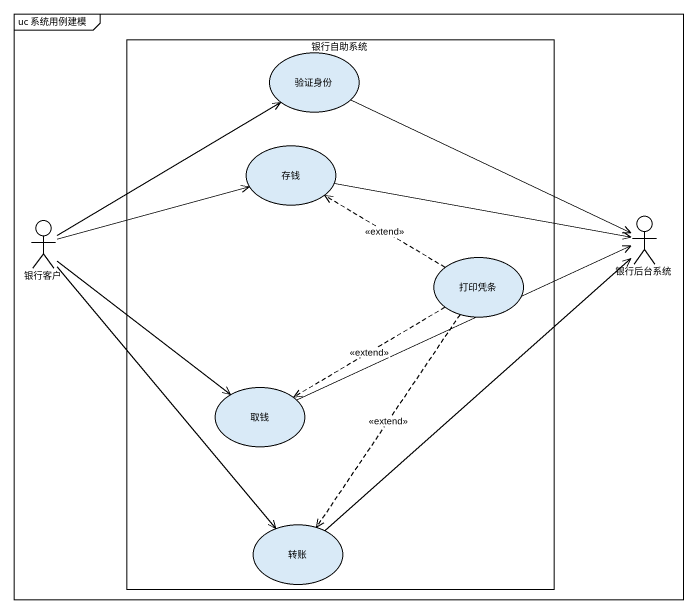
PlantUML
@startuml
mainframe uc 系统用例建模
rectangle 银行自助系统 {
  usecase 验证身份
  usecase 存钱
  usecase 打印凭条
  usecase 取钱
  usecase 转账
}
actor 银行客户
actor 银行后台系统
银行客户 -up-> 验证身份
银行客户 -right-> 存钱
银行客户 --> 取钱
银行客户 --> 转账
银行后台系统 <-left- 验证身份
银行后台系统 <-left- 存钱
银行后台系统 <-left- 取钱
打印凭条 .left.> 存钱 : <<extend>>
打印凭条 .left.> 取钱 : <<extend>>
打印凭条 ..> 转账 : <<extend>>
转账 -up-> 银行后台系统
@enduml
